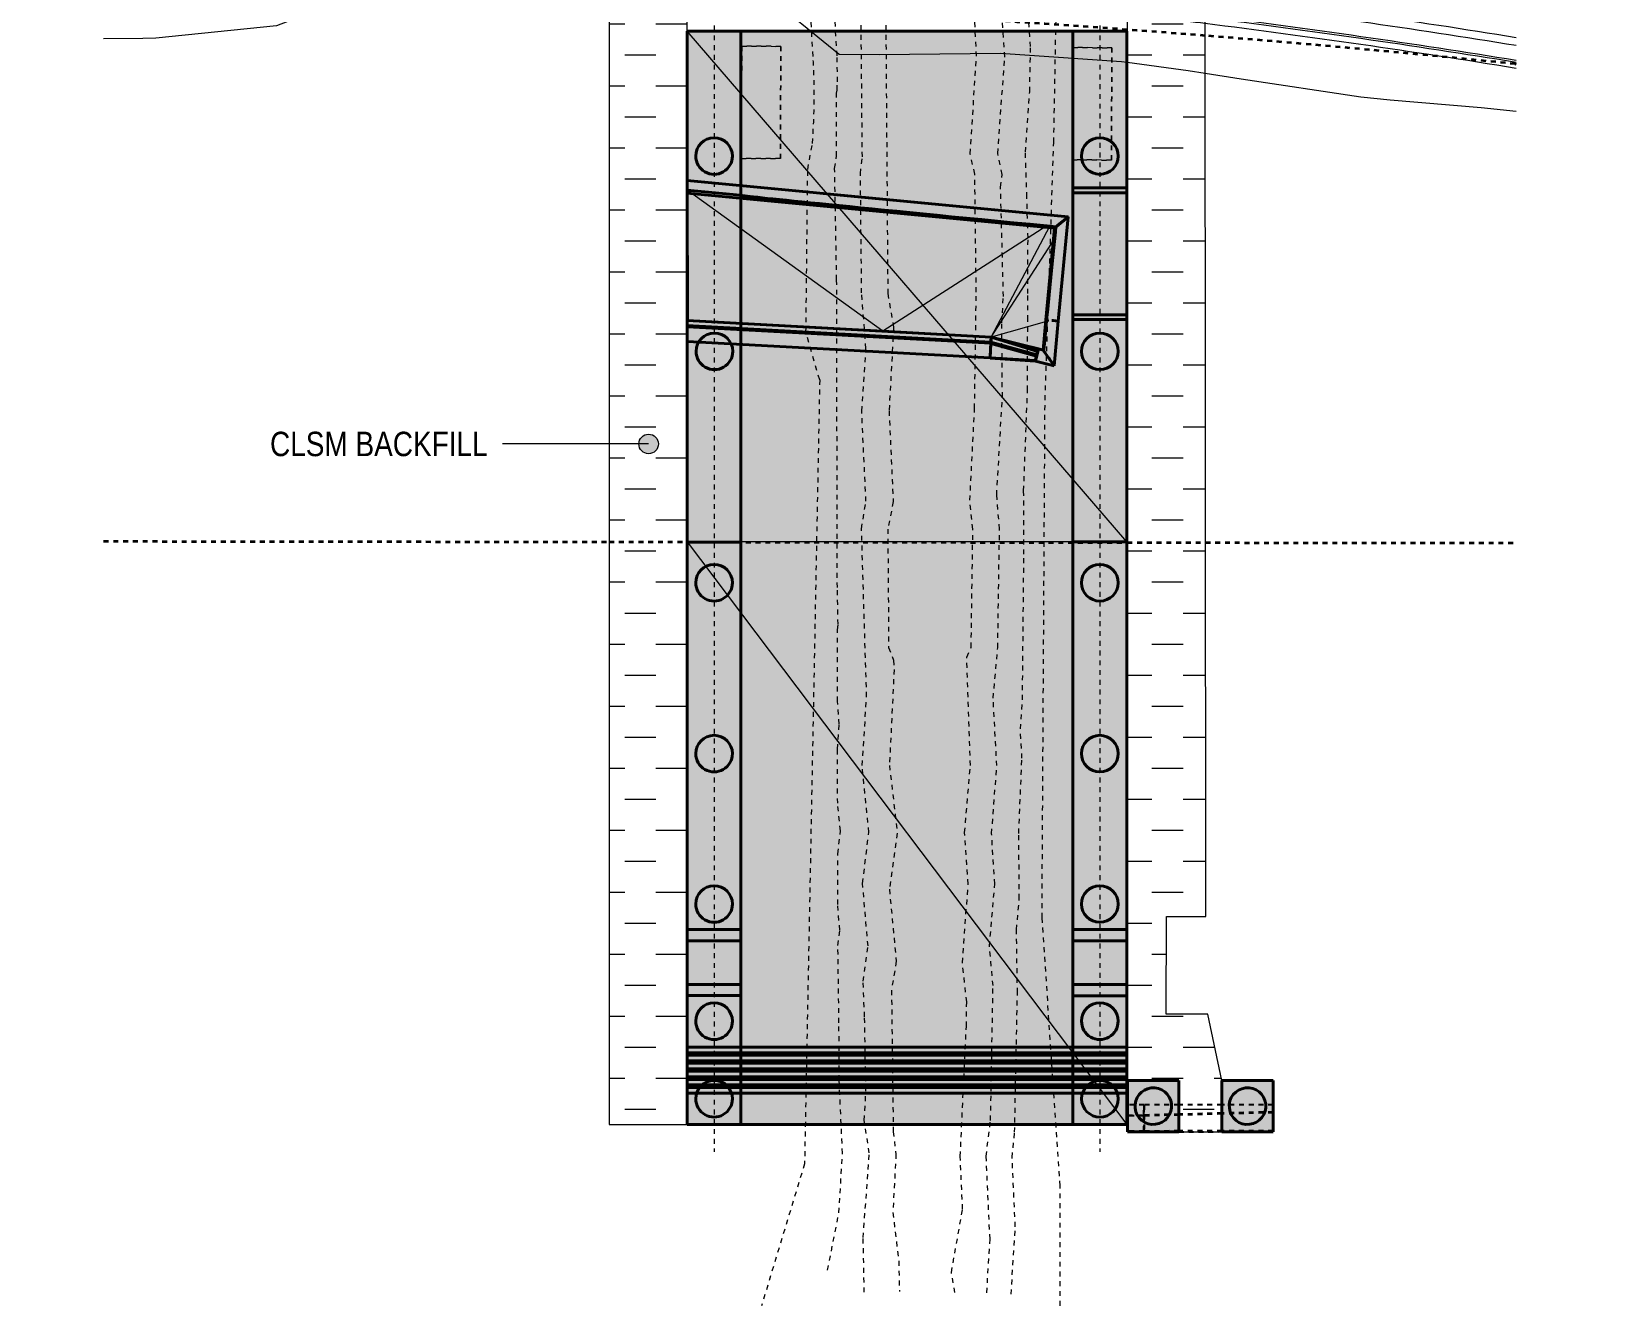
# Model space of a CAD drawing. Header units: metres. Extents: x 567 to 803, y 3 to 1697.
# Drawn here: x 665.11 to 697.15, y 1650.4 to 1676.5 of the extents above; entities that cross this region are included whole.
import ezdxf

# ---------------------------------------------------------------- set-up
doc = ezdxf.new("R2010")
doc.units = ezdxf.units.M
for name, pattern in [('ControlLine', [0.02, 0.0125, -0.0025, 0.0025, -0.0025]), ('Demolished', [0.007144, 0.004763, -0.002381]), ('IMPORT-LNMK-LaneLine3 _3_', [0.012, 0.003, -0.009]), ('JacobsDash', [0.0045, 0.003, -0.0015]), ('JacobsDoubleCenter', [0.0255, 0.015, -0.0015, 0.003, -0.0015, 0.003, -0.0015]), ('JacobsGridLine', [0.0145, 0.01, -0.001, 0.0025, -0.001])]:
    doc.linetypes.add(name, pattern=pattern)
for name, color, linetype, lineweight in [('BRIDGE-ABUTMENT-CONC', 7, 'Continuous', 40), ('D-BDGE', 7, 'Continuous', 13), ('D-BDGE-FLOOR', 7, 'Continuous', 40), ('D-BDGE-FLOOR-PAT', 7, 'Continuous', 40), ('D-BDGE-FNDN', 7, 'Continuous', 40), ('D-BDGE-FNDN-PILE-CAP', 7, 'Continuous', 40), ('D-BDGE-FNDN-PILE-CONC', 7, 'Continuous', 40), ('D-BDGE-GEN-MOD', 7, 'Continuous', 25), ('D-BDGE-LINE', 7, 'Continuous', 9), ('D-ENHA-GEN-LINE-GRIDS', 7, 'Continuous', 9), ('D-ENHA-TEXT', 7, 'Continuous', 9)]:
    doc.layers.add(name, color=color, linetype=linetype, lineweight=lineweight)
doc.styles.add('Arial Narrow_1', font='ARIALN.TTF', dxfattribs={"height": 0.5})

# ---------------------------------------------------------------- blocks, each defined once
blk = doc.blocks.new('T2DPAA-T2D-PWA-RW-M2D-000002_ControlLinesMinor_rvt-3-DRG-2871033 - CONSTRUCTION SEQUENCE STAGE B5')
at = {"layer": 'D-BDGE', "color": 150, "linetype": 'ControlLine', "lineweight": 35, "true_color": 0x0080ff}
for p, q in [((597.318, 1675.829), (597.341, 1675.826)), ((568.408, 1666.053), (578.762, 1666.04)), ((578.762, 1666.04), (580.362, 1666.038)), ((580.362, 1666.038), (589.375, 1666.027)), ((589.375, 1666.027), (590.975, 1666.025)), ((590.975, 1666.025), (597.341, 1666.018))]:
    blk.add_line(p, q, dxfattribs=at)
for start, end in [(87.94356, 90.06282), (87.61589, 87.94356), (85.76961, 87.61589), (85.44126, 85.76961), (84.13687, 85.44126)]:
    blk.add_arc((568.715, 1397.294), 280, start, end, dxfattribs=at)
blk = doc.blocks.new('T2DPAA-T2D-C3S-TS-M2D-103201_dwg-40804935-DRG-2871033 - CONSTRUCTION SEQUENCE STAGE B5')
at = {"color": 9, "lineweight": 18, "true_color": 0xc3c3c3}
for p, q in [((156.308, 325.547), (169.353, 325.417)), ((156.305, 325.257), (169.378, 325.126)), ((156.305, 325.247), (169.379, 325.116)), ((156.305, 325.247), (169.379, 325.116)), ((156.308, 325.537), (169.354, 325.407)), ((169.353, 325.417), (170.96, 325.401)), ((169.354, 325.407), (170.961, 325.391)), ((170.96, 325.401), (177.367, 325.337)), ((170.961, 325.391), (177.368, 325.327)), ((169.378, 325.126), (170.985, 325.11)), ((169.379, 325.116), (170.986, 325.1)), ((169.379, 325.116), (170.986, 325.1)), ((170.985, 325.11), (177.392, 325.046)), ((170.986, 325.1), (177.392, 325.036)), ((170.986, 325.1), (177.392, 325.036)), ((169.404, 324.816), (171.012, 324.8)), ((171.012, 324.8), (177.418, 324.736)), ((169.935, 318.611), (171.542, 318.594))]:
    blk.add_line(p, q, dxfattribs=at)
at = {"color": 9, "linetype": 'IMPORT-LNMK-LaneLine3 _3_', "lineweight": 18, "true_color": 0xc3c3c3}
for p, q in [((169.67, 321.713), (171.277, 321.697)), ((159.041, 321.574), (160.644, 321.614))]:
    blk.add_line(p, q, dxfattribs=at)
at = {"color": 9, "lineweight": 18, "true_color": 0xc3c3c3, "flags": 128}
for points in [[(173.889, 331.454), (175.527, 331.151), (176.882, 331.042)], [(170.141, 331.004), (170.223, 331.088), (170.689, 331.182)], [(149.116, 329.349), (152.519, 329.585), (155.095, 329.763), (156.321, 329.823), (157.037, 329.83)], [(170.128, 329.709), (170.209, 329.708), (172.65, 329.538), (175.273, 329.197), (177.05, 329.073)], [(148.038, 328.773), (148.532, 328.807), (152.553, 329.086), (155.12, 329.263), (156.346, 329.323), (157.537, 329.335), (170.204, 329.208), (172.586, 329.042), (175.208, 328.701), (177.092, 328.569)], [(148.292, 325.785), (155.109, 326.263), (156.316, 326.324), (157.507, 326.335), (170.174, 326.209), (172.556, 326.042), (175.178, 325.701), (177.349, 325.549)], [(152.478, 324.946), (156.302, 324.947), (169.404, 324.816)], [(161.994, 318.549), (166.996, 318.64), (169.935, 318.611)], [(171.542, 318.594), (176.995, 318.54), (177.945, 318.53)], [(170.452, 312.561), (170.334, 312.566), (167.856, 312.528), (165.38, 312.287), (164.564, 312.225), (162.895, 313.364), (161.387, 312.856)], [(159.782, 312.853), (157.94, 312.783), (157.397, 312.783), (155.46, 312.682), (153.842, 312.225), (153.032, 311.833), (150.59, 311.373), (150.327, 311.346), (149.525, 311.27)], [(161.387, 312.856), (161.369, 312.849), (160.419, 312.878), (159.782, 312.853)], [(172.066, 312.472), (171.716, 312.498), (170.452, 312.561)], [(178.48, 312.235), (177.76, 312.247), (175.888, 312.252), (175.279, 312.261), (172.807, 312.417), (172.066, 312.472)]]:
    blk.add_lwpolyline(points, dxfattribs=at)
at = {"color": 9, "linetype": 'IMPORT-LNMK-LaneLine3 _3_', "lineweight": 18, "true_color": 0xc3c3c3, "flags": 128}
for points in [[(160.644, 321.614), (162.025, 321.649), (167.027, 321.74), (169.67, 321.713)], [(171.277, 321.697), (177.026, 321.64), (177.682, 321.633)], [(148.684, 321.165), (148.769, 321.169), (151.961, 321.329), (152.515, 321.353), (156.267, 321.498), (157.024, 321.523), (159.041, 321.574)]]:
    blk.add_lwpolyline(points, dxfattribs=at)
at = {"color": 9, "lineweight": 18, "true_color": 0xc3c3c3}
for centre, radius, start, end in [((154.429, 138.757), 186.8, 89.42383, 91.87438), ((154.429, 138.757), 186.79, 89.42383, 91.87422), ((154.429, 138.757), 186.51, 89.42382, 91.86974), ((154.429, 138.757), 186.5, 89.42382, 91.86958), ((154.429, 138.757), 186.5, 89.42382, 91.86958), ((154.429, 138.757), 186.2, 90.60064, 91.86472), ((168.47, -39.993), 358.6, 91.2086, 91.46474), ((168.47, -39.993), 358.6, 91.03467, 91.2086), ((168.47, -39.993), 358.6, 91.46474, 93.12088), ((164.973, 138.351), 180, 91.79876, 95.09622), ((164.973, 138.351), 180, 91.28859, 91.79876), ((164.973, 138.351), 180, 88.41116, 91.28859), ((164.973, 138.351), 180, 87.89837, 88.41116), ((164.973, 138.351), 180, 85.84951, 87.89837), ((164.973, 138.351), 176.4, 91.73638, 95.10113), ((164.973, 138.351), 176.4, 91.2157, 91.73638), ((164.973, 138.351), 176.4, 88.2784, 91.2157), ((164.973, 138.351), 176.4, 87.75501, 88.2784), ((164.973, 138.351), 176.4, 85.66414, 87.75501), ((164.973, 138.351), 175.9, 91.72749, 95.10182), ((164.973, 138.351), 175.9, 91.72751, 95.10182), ((164.973, 138.351), 175.74, 91.72465, 95.10205), ((164.973, 138.351), 175.9, 91.20534, 91.72749), ((164.973, 138.351), 175.9, 91.20535, 91.72751), ((164.973, 138.351), 175.74, 91.20203, 91.72465), ((164.973, 138.351), 175.9, 88.25954, 91.20534), ((164.973, 138.351), 175.9, 88.25952, 91.20535), ((164.973, 138.351), 175.74, 88.2535, 91.20203), ((164.973, 138.351), 175.9, 87.73461, 88.25954), ((164.973, 138.351), 175.9, 87.73464, 88.25952), ((164.973, 138.351), 175.74, 87.72809, 88.2535), ((164.973, 138.351), 175.9, 85.63778, 87.73461), ((164.973, 138.351), 175.9, 85.63778, 87.73464), ((164.973, 138.351), 175.439, 91.71927, 95.10247), ((164.973, 138.351), 175.439, 91.19575, 91.71927), ((164.973, 138.351), 175.4, 91.19493, 91.71858), ((164.973, 138.351), 175.439, 88.24206, 91.19575), ((164.973, 138.351), 175.4, 88.24053, 91.19493), ((164.973, 138.351), 175.439, 87.71575, 88.24206), ((164.973, 138.351), 175.74, 85.62934, 87.72809), ((164.973, 138.351), 175.4, 91.71858, 95.10253), ((164.973, 138.351), 175.28, 91.71642, 95.1027), ((164.973, 138.351), 175.28, 91.19242, 91.71642), ((164.973, 138.351), 175.28, 88.23598, 91.19242), ((164.973, 138.351), 175.4, 87.71416, 88.24053), ((164.973, 138.351), 175.28, 87.70919, 88.23598), ((164.973, 138.351), 175.439, 85.61338, 87.71575), ((164.973, 138.351), 175.4, 85.61128, 87.71416), ((164.973, 138.351), 175.28, 85.60489, 87.70919)]:
    blk.add_arc(centre, radius, start, end, dxfattribs=at)
blk = doc.blocks.new('T2DPAA-T2D-PWC-TS-M2D-100010_TempWorksDesign_rvt-3-DRG-2871033 - CONSTRUCTION SEQUENCE STAGE B5')
at = {"color": 9, "lineweight": 18, "true_color": 0xc3c3c3, "rotation": 355.1443168073812}
blk.add_blockref('T2DPAA-T2D-C3S-TS-M2D-103201_dwg-40804935-DRG-2871033 - CONSTRUCTION SEQUENCE STAGE B5', (393.072, 1378.848), dxfattribs=at)
blk = doc.blocks.new('01_SFO_FRP_Pile_CastInPlace_CS - CAST-IN-PLACE PILE - 0750-7668704-DRG-2871033 - CONSTRUCTION SEQUENCE STAGE B5')
at = {"layer": 'D-BDGE-FNDN-PILE-CONC'}
for start, end in [(90, 270), (90, 270), (270, 90), (270, 90)]:
    blk.add_arc((0, 0), 0.375, start, end, dxfattribs=at)
blk = doc.blocks.new('Median Kerb - Median Kerb-6104980-DRG-2871033 - CONSTRUCTION SEQUENCE STAGE B5')
at = {"layer": 'D-BDGE-FLOOR', "color": 252, "true_color": 0x888888}
for p, q in [((436.871, 1713.703), (436.87, 1713.703)), ((436.87, 1713.703), (436.879, 1713.604)), ((436.871, 1713.704), (443.101, 1713.89)), ((443.101, 1713.889), (436.871, 1713.703)), ((436.907, 1713.278), (436.871, 1713.703)), ((436.879, 1713.604), (436.882, 1713.578)), ((443.104, 1713.79), (436.88, 1713.604)), ((443.105, 1713.765), (436.882, 1713.578)), ((436.882, 1713.578), (436.907, 1713.279)), ((443.101, 1713.89), (443.101, 1713.889)), ((443.104, 1713.79), (443.101, 1713.89)), ((443.101, 1713.89), (444.084, 1713.734)), ((443.101, 1713.89), (444.077, 1713.678)), ((443.101, 1713.889), (443.114, 1713.465)), ((443.101, 1713.889), (444.082, 1713.732)), ((443.105, 1713.765), (443.104, 1713.79)), ((443.104, 1713.79), (444.066, 1713.61)), ((443.114, 1713.465), (443.105, 1713.765)), ((444.062, 1713.583), (443.105, 1713.764)), ((444.042, 1713.481), (444.082, 1713.732)), ((444.062, 1713.583), (444.045, 1713.489)), ((444.077, 1713.678), (444.066, 1713.61)), ((444.082, 1713.732), (444.084, 1713.734)), ((444.084, 1713.734), (444.083, 1713.717)), ((443.114, 1713.465), (436.907, 1713.278)), ((443.114, 1713.465), (436.907, 1713.279)), ((436.907, 1713.279), (436.907, 1713.278)), ((444.045, 1713.489), (443.114, 1713.465)), ((443.114, 1713.464), (444.044, 1713.482)), ((444.042, 1713.481), (443.114, 1713.464)), ((443.114, 1713.465), (443.114, 1713.465)), ((444.044, 1713.482), (444.042, 1713.481))]:
    blk.add_line(p, q, dxfattribs=at)
at = {"layer": 'D-BDGE-FLOOR', "color": 252, "true_color": 0x888888, "flags": 128}
for points in [[(443.101, 1713.889), (443.101, 1713.889), (443.101, 1713.89), (443.101, 1713.89)], [(443.101, 1713.89), (443.103, 1713.84), (443.104, 1713.79)], [(443.114, 1713.464), (443.112, 1713.535), (443.11, 1713.606), (443.108, 1713.676), (443.106, 1713.747), (443.104, 1713.818), (443.101, 1713.889)], [(444.066, 1713.61), (444.065, 1713.6), (444.063, 1713.591), (444.062, 1713.583)], [(444.083, 1713.717), (444.082, 1713.714), (444.082, 1713.71), (444.081, 1713.703), (444.08, 1713.696), (444.079, 1713.687), (444.077, 1713.678)], [(443.114, 1713.464), (443.114, 1713.464), (443.114, 1713.464)], [(444.045, 1713.489), (444.045, 1713.486), (444.044, 1713.484), (444.044, 1713.483), (444.044, 1713.482)]]:
    blk.add_lwpolyline(points, dxfattribs=at)
at = {"layer": 'D-BDGE-FLOOR', "color": 252, "true_color": 0x888888}
for points in [[(443.105, 1713.764), (443.105, 1713.768), (443.105, 1713.777), (443.104, 1713.785), (443.104, 1713.79)], [(443.114, 1713.465), (443.113, 1713.515), (443.11, 1713.614), (443.107, 1713.714), (443.105, 1713.764)], [(443.114, 1713.465), (443.114, 1713.465), (443.114, 1713.464), (443.114, 1713.464), (443.114, 1713.464)]]:
    blk.add_open_spline(points, degree=3, dxfattribs=at)

msp = doc.modelspace()

# ---------------------------------------------------------------- hatches: boundary and pattern name
at = {"layer": 'D-BDGE-FLOOR-PAT', "lineweight": 5, "true_color": 0xe1e1e1}
for points in [[(678.546, 1666.038), (687.546, 1666.038), (683.897, 1670.28), (678.548, 1670.574), (678.547, 1673.241), (679.632, 1673.144), (679.669, 1673.134), (679.772, 1673.121), (680.184, 1673.077), (681.253, 1672.968), (681.615, 1672.932), (678.546, 1676.499), (678.546, 1666.892)], [(687.546, 1666.038), (687.546, 1676.499), (678.547, 1676.498), (681.615, 1672.932), (683.666, 1672.73), (686.097, 1672.493), (686.014, 1671.665), (685.896, 1670.457), (685.85, 1669.965), (684.766, 1670.233), (683.897, 1670.28), (686.812, 1666.892)], [(682.549, 1670.354), (685.912, 1672.512), (682.336, 1672.861), (680.574, 1673.037), (679.83, 1673.115), (679.66, 1673.136), (679.632, 1673.144), (678.547, 1673.241), (681.06, 1671.428)], [(684.77, 1670.233), (685.973, 1672.506), (685.909, 1672.51), (682.549, 1670.354), (684.677, 1670.238)], [(684.77, 1670.233), (686.073, 1672.252), (686.097, 1672.493), (685.973, 1672.506), (684.821, 1670.33)], [(684.77, 1670.233), (685.904, 1670.552), (685.929, 1670.808), (686.054, 1672.063), (686.073, 1672.252), (684.833, 1670.33)], [(685.85, 1669.965), (685.904, 1670.552), (684.77, 1670.233), (685.581, 1670.032)], [(687.546, 1654.108), (687.546, 1666.038), (678.547, 1666.037), (687.238, 1654.517)]]:
    msp.add_hatch(color=254, dxfattribs=at).paths.add_polyline_path(points)
at = {"layer": 'D-BDGE-FLOOR-PAT', "true_color": 0xe1e1e1}
for points in [[(682.549, 1670.354), (678.547, 1673.241), (678.548, 1670.574), (681.06, 1670.436)], [(687.546, 1654.108), (678.546, 1666.038), (678.547, 1654.108), (686.486, 1654.108)]]:
    msp.add_hatch(color=254, dxfattribs=at).paths.add_polyline_path(points)
at = {"layer": 'D-BDGE-FNDN-PILE-CAP', "lineweight": 5, "true_color": 0xc0c0c0}
for points in [[(688.616, 1653.958), (688.616, 1655.008), (687.566, 1655.008), (687.566, 1653.958), (688.357, 1653.958)], [(690.103, 1653.958), (690.546, 1653.958), (690.546, 1655.008), (689.496, 1655.008), (689.496, 1653.958), (689.72, 1653.958)]]:
    msp.add_hatch(color=9, dxfattribs=at).paths.add_polyline_path(points)
at = {"layer": 'D-BDGE-LINE'}
h = msp.add_hatch(dxfattribs=at)
h.set_pattern_fill('FP_1', color=256, style=0, pattern_type=2)
h.set_pattern_definition([(0, (261.97896, -30.867), (0.635, 0.635), [0.635, -0.635])])
h.paths.add_polyline_path([(688.616, 1653.958), (689.496, 1653.958), (689.496, 1655.008), (689.206, 1656.368), (688.357, 1656.369), (688.359, 1658.369), (689.164, 1658.368), (689.147, 1688.993), (687.547, 1688.997), (687.566, 1655.008), (688.616, 1655.008)])
h.paths.add_polyline_path([(678.546, 1654.11), (678.547, 1688.813), (676.947, 1688.965), (676.947, 1654.11), (677.443, 1654.11)])
at = {"layer": 'D-ENHA-TEXT'}
h = msp.add_hatch(color=256, dxfattribs=at)
edge = h.paths.add_edge_path()
edge.add_arc((677.754, 1668.046), 0.2, 0, 360)

# ---------------------------------------------------------------- linework, layer by layer
at = {"layer": 'BRIDGE-ABUTMENT-CONC'}
for p, q in [((678.546, 1676.5), (678.546, 1666.038)), ((678.546, 1666.038), (678.546, 1676.5)), ((679.646, 1666.037), (679.646, 1676.5)), ((679.646, 1676.5), (679.646, 1666.037)), ((686.446, 1673.292), (686.446, 1676.498)), ((686.946, 1676.498), (686.446, 1676.498)), ((686.446, 1676.498), (686.446, 1676.498)), ((686.446, 1676.498), (686.946, 1676.498)), ((686.446, 1666.043), (686.446, 1676.498)), ((687.546, 1676.498), (686.946, 1676.498)), ((686.946, 1676.498), (687.546, 1676.498)), ((687.546, 1676.497), (687.546, 1676.498)), ((687.546, 1676.498), (687.546, 1676.498)), ((687.546, 1676.498), (687.546, 1676.497)), ((687.546, 1673.292), (687.546, 1676.497)), ((687.546, 1676.497), (687.546, 1666.043)), ((687.546, 1673.292), (686.446, 1673.292)), ((686.446, 1673.292), (686.446, 1673.193)), ((687.546, 1673.193), (687.546, 1673.292)), ((686.446, 1673.193), (686.446, 1670.694)), ((686.446, 1673.193), (687.546, 1673.193)), ((687.546, 1670.694), (687.546, 1673.193)), ((686.446, 1670.694), (686.446, 1670.593)), ((686.446, 1670.694), (687.546, 1670.694)), ((687.546, 1670.593), (687.546, 1670.694)), ((686.446, 1666.043), (686.446, 1670.593)), ((686.446, 1670.593), (687.546, 1670.593)), ((687.546, 1666.043), (687.546, 1670.593)), ((678.546, 1666.038), (678.546, 1666.037)), ((678.546, 1666.037), (678.546, 1666.038)), ((678.546, 1666.037), (678.546, 1666.037)), ((678.546, 1666.037), (678.546, 1658.1)), ((678.546, 1654.11), (678.546, 1666.037)), ((678.546, 1666.037), (678.546, 1666.037)), ((679.646, 1666.037), (678.547, 1666.037)), ((678.547, 1666.037), (679.646, 1666.037)), ((678.547, 1666.037), (679.146, 1666.037)), ((679.146, 1666.037), (678.547, 1666.037)), ((679.146, 1666.037), (679.646, 1666.037)), ((679.646, 1666.037), (679.146, 1666.037)), ((679.646, 1666.037), (679.646, 1666.037)), ((679.646, 1658.1), (679.646, 1666.037)), ((679.646, 1666.037), (679.646, 1654.109)), ((679.646, 1666.037), (679.646, 1666.037)), ((686.446, 1658.104), (686.446, 1666.043)), ((686.946, 1666.043), (686.446, 1666.043)), ((686.446, 1666.043), (686.446, 1666.043)), ((686.446, 1666.043), (686.946, 1666.043)), ((686.446, 1654.108), (686.446, 1666.043)), ((686.446, 1666.043), (687.546, 1666.043)), ((686.446, 1666.043), (686.446, 1666.043)), ((687.546, 1666.043), (686.446, 1666.043)), ((687.546, 1666.043), (686.946, 1666.043)), ((686.946, 1666.043), (687.546, 1666.043)), ((687.546, 1666.042), (687.546, 1666.043)), ((687.546, 1666.043), (687.546, 1666.043)), ((687.546, 1666.043), (687.546, 1666.042)), ((687.546, 1666.043), (687.546, 1666.043)), ((687.546, 1658.104), (687.546, 1666.042)), ((687.546, 1666.042), (687.546, 1654.108)), ((678.546, 1658.1), (678.546, 1657.872)), ((678.546, 1657.872), (678.546, 1656.973)), ((679.646, 1658.1), (678.547, 1658.1)), ((679.646, 1657.872), (678.547, 1657.872)), ((679.646, 1657.872), (679.646, 1658.1)), ((679.646, 1656.973), (679.646, 1657.872)), ((687.546, 1658.104), (686.446, 1658.104)), ((686.446, 1658.104), (686.446, 1658.104)), ((686.446, 1658.104), (686.446, 1657.871)), ((686.446, 1658.104), (687.546, 1658.104)), ((686.446, 1657.871), (686.446, 1656.971)), ((686.446, 1657.871), (687.546, 1657.871)), ((687.546, 1657.871), (687.546, 1658.104)), ((687.546, 1658.104), (687.546, 1658.104)), ((687.546, 1656.971), (687.546, 1657.871)), ((678.546, 1656.973), (678.546, 1656.75)), ((679.646, 1656.973), (678.547, 1656.973)), ((679.646, 1656.75), (679.646, 1656.973)), ((686.446, 1656.971), (686.446, 1656.743)), ((686.446, 1656.971), (687.546, 1656.971)), ((687.546, 1656.743), (687.546, 1656.971)), ((678.546, 1656.75), (678.546, 1654.11)), ((678.547, 1656.75), (679.646, 1656.75)), ((679.646, 1654.109), (679.646, 1656.75)), ((686.446, 1654.109), (686.446, 1656.743)), ((686.446, 1656.743), (687.546, 1656.743)), ((686.446, 1656.743), (686.446, 1656.743)), ((687.546, 1656.743), (686.446, 1656.743)), ((687.546, 1654.109), (687.546, 1656.743)), ((687.546, 1656.743), (687.546, 1656.743)), ((678.546, 1654.11), (678.546, 1654.109)), ((678.546, 1654.109), (678.546, 1654.11)), ((678.546, 1654.109), (678.546, 1654.109)), ((678.546, 1654.109), (679.146, 1654.109)), ((679.146, 1654.109), (678.546, 1654.109)), ((679.146, 1654.109), (679.646, 1654.109)), ((679.646, 1654.109), (679.146, 1654.109)), ((679.646, 1654.109), (679.646, 1654.109)), ((686.446, 1654.109), (687.546, 1654.109)), ((686.446, 1654.108), (686.446, 1654.109)), ((687.546, 1654.108), (686.446, 1654.108)), ((687.546, 1654.109), (687.546, 1654.108))]:
    msp.add_line(p, q, dxfattribs=at)
at = {"layer": 'D-BDGE', "lineweight": 15}
for p, q in [((676.947, 1688.965), (676.947, 1654.11)), ((687.547, 1688.997), (687.566, 1655.008)), ((689.164, 1658.368), (689.147, 1688.993)), ((678.546, 1654.11), (678.547, 1688.813)), ((688.357, 1656.369), (688.359, 1658.369)), ((688.359, 1658.369), (689.164, 1658.368)), ((689.206, 1656.368), (688.357, 1656.369)), ((689.496, 1655.008), (689.206, 1656.368)), ((687.566, 1655.008), (688.616, 1655.008)), ((688.616, 1655.008), (688.616, 1653.958)), ((689.496, 1653.958), (689.496, 1655.008)), ((676.947, 1654.11), (678.546, 1654.11)), ((688.616, 1653.958), (689.496, 1653.958))]:
    msp.add_line(p, q, dxfattribs=at)
at = {"layer": 'D-BDGE', "color": 8, "linetype": 'JacobsDash', "lineweight": 15, "true_color": 0x808080}
for p, q in [((682.583, 1680.826), (682.653, 1671.126)), ((686.053, 1674.223), (686.136, 1678.762)), ((681.122, 1675.985), (681.015, 1677.958)), ((682.132, 1673.927), (682.098, 1677.707)), ((684.47, 1675.986), (684.397, 1677.444)), ((685.048, 1675.971), (684.968, 1677.149)), ((681.617, 1675.999), (681.555, 1676.987)), ((685.577, 1676.185), (685.533, 1676.864)), ((685.56, 1675.261), (685.577, 1676.185)), ((681.622, 1675.465), (681.617, 1675.999)), ((684.341, 1673.99), (684.47, 1675.986)), ((684.906, 1673.997), (685.048, 1675.971)), ((681.614, 1675.295), (681.622, 1675.465)), ((681.606, 1675.23), (681.614, 1675.295)), ((681.606, 1673.945), (681.606, 1675.23)), ((685.471, 1674.024), (685.56, 1675.261)), ((681.014, 1673.669), (681.108, 1674.201)), ((685.874, 1668.946), (686.053, 1674.223)), ((681.565, 1673.691), (681.606, 1673.945)), ((682.092, 1673.585), (682.132, 1673.927)), ((684.435, 1673.575), (684.341, 1673.99)), ((684.995, 1673.566), (684.906, 1673.997)), ((685.501, 1673.104), (685.471, 1674.024)), ((680.978, 1670.339), (681.014, 1673.669)), ((681.606, 1671.411), (681.565, 1673.691)), ((682.118, 1671.14), (682.092, 1673.585)), ((684.464, 1671.155), (684.435, 1673.575)), ((684.963, 1673.308), (684.995, 1673.566)), ((685.021, 1671.068), (684.963, 1673.308)), ((685.525, 1672.265), (685.501, 1673.104)), ((685.523, 1671.125), (685.525, 1672.265)), ((681.62, 1665.106), (681.606, 1671.411)), ((682.206, 1670.003), (682.118, 1671.14)), ((682.653, 1671.126), (682.773, 1670.436)), ((684.431, 1668.776), (684.464, 1671.155)), ((684.989, 1670.529), (685.021, 1671.068)), ((685.519, 1670.585), (685.523, 1671.125)), ((681.258, 1669.358), (680.978, 1670.339)), ((682.773, 1670.436), (682.679, 1668.724)), ((685, 1669.009), (684.989, 1670.529)), ((685.515, 1669.145), (685.519, 1670.585)), ((682.12, 1668.721), (682.206, 1670.003)), ((681.258, 1669.358), (680.948, 1653.302)), ((685.436, 1667.086), (685.515, 1669.145)), ((682.205, 1666.873), (682.12, 1668.721)), ((682.679, 1668.724), (682.765, 1666.866)), ((684.334, 1666.893), (684.431, 1668.776)), ((684.884, 1667.003), (685, 1669.009)), ((685.812, 1658.341), (685.874, 1668.946)), ((682.115, 1666.31), (682.205, 1666.873)), ((682.765, 1666.866), (682.654, 1666.302)), ((684.395, 1666.301), (684.334, 1666.893)), ((684.942, 1666.305), (684.884, 1667.003)), ((685.441, 1665.786), (685.436, 1667.086)), ((682.22, 1662.867), (682.115, 1666.31)), ((682.654, 1666.302), (682.671, 1663.877)), ((684.361, 1663.881), (684.395, 1666.301)), ((684.905, 1663.875), (684.942, 1666.305)), ((685.411, 1662.806), (685.441, 1665.786)), ((681.635, 1664.352), (681.62, 1665.106)), ((681.625, 1662.776), (681.626, 1664.241)), ((681.626, 1664.241), (681.635, 1664.352)), ((682.671, 1663.877), (682.77, 1663.615)), ((682.77, 1663.615), (682.783, 1663.426)), ((684.271, 1663.681), (684.361, 1663.881)), ((684.344, 1661.462), (684.271, 1663.681)), ((684.811, 1662.84), (684.905, 1663.875)), ((682.783, 1663.426), (682.687, 1661.463)), ((681.659, 1662.308), (681.625, 1662.776)), ((682.128, 1661.46), (682.22, 1662.867)), ((684.887, 1661.457), (684.811, 1662.84)), ((685.368, 1662.208), (685.411, 1662.806)), ((681.622, 1661.794), (681.659, 1662.308)), ((685.401, 1661.609), (685.368, 1662.208)), ((681.627, 1660.686), (681.622, 1661.794)), ((682.265, 1660.092), (682.128, 1661.46)), ((682.687, 1661.463), (682.848, 1660.072)), ((684.227, 1660.087), (684.344, 1661.462)), ((684.779, 1660.066), (684.887, 1661.457)), ((685.335, 1660.07), (685.401, 1661.609)), ((681.683, 1660.124), (681.627, 1660.686)), ((681.632, 1659.651), (681.683, 1660.124)), ((682.138, 1659.044), (682.265, 1660.092)), ((682.848, 1660.072), (682.685, 1658.924)), ((684.299, 1659.029), (684.227, 1660.087)), ((684.845, 1659.033), (684.779, 1660.066)), ((685.347, 1658.73), (685.335, 1660.07)), ((681.627, 1658.616), (681.632, 1659.651)), ((682.248, 1657.764), (682.138, 1659.044)), ((682.685, 1658.924), (682.827, 1657.451)), ((684.182, 1657.418), (684.299, 1659.029)), ((684.735, 1657.758), (684.845, 1659.033)), ((681.67, 1658.088), (681.627, 1658.616)), ((685.29, 1658.098), (685.347, 1658.73)), ((686.186, 1652.851), (685.812, 1658.341)), ((681.631, 1657.776), (681.67, 1658.088)), ((685.308, 1656.808), (685.29, 1658.098)), ((681.653, 1656.191), (681.631, 1657.776)), ((682.147, 1657.041), (682.248, 1657.764)), ((684.809, 1656.951), (684.735, 1657.758)), ((682.827, 1657.451), (682.729, 1656.859)), ((684.269, 1656.618), (684.182, 1657.418)), ((682.179, 1656.312), (682.147, 1657.041)), ((684.758, 1654.192), (684.809, 1656.951)), ((682.729, 1656.859), (682.765, 1653.959)), ((684.263, 1656.118), (684.269, 1656.618)), ((685.251, 1653.948), (685.308, 1656.808)), ((682.205, 1654.792), (682.179, 1656.312)), ((681.658, 1655.016), (681.653, 1656.191)), ((684.137, 1653.451), (684.263, 1656.118)), ((681.726, 1653.517), (681.658, 1655.016)), ((682.172, 1654.188), (682.205, 1654.792)), ((682.275, 1653.526), (682.172, 1654.188)), ((684.667, 1653.457), (684.758, 1654.192)), ((682.765, 1653.959), (682.82, 1653.502)), ((685.199, 1653.431), (685.251, 1653.948)), ((681.652, 1652.3), (681.726, 1653.517)), ((682.15, 1651.79), (682.275, 1653.526)), ((682.82, 1653.502), (682.758, 1652.304)), ((684.186, 1652.372), (684.137, 1653.451)), ((684.747, 1651.759), (684.667, 1653.457)), ((685.264, 1652.013), (685.199, 1653.431)), ((680.948, 1653.302), (680.068, 1650.395)), ((686.182, 1650.395), (686.186, 1652.851)), ((681.42, 1651.122), (681.652, 1652.3)), ((682.758, 1652.304), (682.877, 1651.311)), ((683.955, 1651.078), (684.186, 1652.372)), ((682.171, 1650.671), (682.15, 1651.79)), ((684.68, 1650.661), (684.747, 1651.759)), ((685.179, 1650.63), (685.264, 1652.013)), ((682.877, 1651.311), (682.892, 1650.684)), ((684.028, 1650.664), (683.955, 1651.078))]:
    msp.add_line(p, q, dxfattribs=at)
msp.add_arc((668.502, 1675.19), 12.645, 355.5103, 3.6053, dxfattribs=at)
at = {"layer": 'D-BDGE-FLOOR', "color": 252, "true_color": 0x888888}
for p, q in [((678.546, 1654.11), (678.546, 1676.499)), ((678.547, 1676.499), (687.546, 1676.499)), ((687.546, 1676.499), (687.546, 1654.108)), ((678.546, 1673.183), (678.546, 1673.439)), ((678.546, 1673.433), (678.546, 1673.339)), ((678.546, 1673.311), (678.546, 1673.242)), ((678.546, 1673.202), (678.546, 1673.183)), ((680.913, 1673.214), (678.547, 1673.439)), ((686.347, 1672.698), (678.547, 1673.439)), ((678.548, 1670.574), (678.547, 1673.241)), ((678.547, 1673.241), (679.632, 1673.144)), ((681.677, 1673.142), (680.913, 1673.214)), ((686.068, 1672.468), (678.547, 1673.183)), ((678.547, 1673.183), (686.068, 1672.468)), ((678.547, 1673.183), (686.069, 1672.468)), ((679.66, 1673.136), (679.632, 1673.144)), ((683.402, 1672.978), (681.677, 1673.142)), ((686.346, 1672.698), (683.402, 1672.978)), ((686.347, 1672.698), (686.069, 1672.468)), ((686.13, 1672.521), (686.205, 1672.583)), ((686.144, 1670.561), (686.347, 1672.698)), ((686.236, 1672.608), (686.339, 1672.692)), ((686.346, 1672.698), (686.347, 1672.698)), ((685.889, 1670.585), (686.068, 1672.468)), ((686.068, 1672.468), (685.889, 1670.585)), ((686.069, 1672.468), (685.89, 1670.584)), ((686.088, 1672.486), (686.068, 1672.468)), ((686.068, 1672.468), (686.088, 1672.486)), ((686.069, 1672.468), (686.068, 1672.468)), ((678.548, 1670.574), (682.549, 1670.354)), ((682.549, 1670.354), (684.77, 1670.233)), ((685.834, 1669.969), (685.889, 1670.585)), ((685.889, 1670.585), (685.834, 1669.969)), ((685.89, 1670.584), (685.835, 1669.967)), ((685.85, 1669.965), (685.896, 1670.457)), ((685.907, 1670.584), (685.889, 1670.585)), ((685.889, 1670.585), (685.907, 1670.584)), ((685.89, 1670.584), (685.889, 1670.585)), ((686.042, 1670.572), (686.136, 1670.563)), ((686.062, 1669.648), (686.144, 1670.561)), ((686.143, 1670.562), (686.144, 1670.561)), ((684.77, 1670.233), (685.85, 1669.965)), ((685.738, 1669.991), (685.677, 1669.744)), ((685.677, 1669.744), (685.677, 1669.746)), ((685.677, 1669.744), (686.062, 1669.648)), ((685.678, 1669.752), (685.701, 1669.845)), ((685.707, 1669.872), (685.724, 1669.939)), ((685.733, 1669.976), (685.738, 1669.993)), ((685.738, 1669.993), (685.738, 1669.991)), ((685.834, 1669.969), (685.738, 1669.993)), ((685.835, 1669.967), (685.738, 1669.991)), ((685.85, 1669.947), (685.834, 1669.969)), ((685.834, 1669.969), (685.835, 1669.967)), ((685.835, 1669.967), (686.062, 1669.648)), ((685.946, 1669.812), (685.884, 1669.899)), ((686.055, 1669.659), (685.971, 1669.778)), ((686.062, 1669.648), (686.061, 1669.651)), ((687.546, 1655.691), (678.547, 1655.691)), ((678.547, 1655.576), (687.546, 1655.576)), ((687.546, 1655.526), (678.547, 1655.526)), ((678.547, 1655.411), (687.546, 1655.411)), ((687.546, 1655.361), (678.547, 1655.361)), ((678.547, 1655.246), (687.546, 1655.246)), ((687.546, 1655.196), (678.547, 1655.196)), ((678.547, 1655.081), (687.546, 1655.081)), ((687.546, 1655.031), (678.547, 1655.031)), ((678.547, 1654.916), (687.546, 1654.916)), ((687.546, 1654.866), (678.547, 1654.866)), ((678.547, 1654.751), (687.546, 1654.751)), ((687.546, 1654.108), (678.546, 1654.108))]:
    msp.add_line(p, q, dxfattribs=at)
at = {"layer": 'D-BDGE-FLOOR', "color": 252, "lineweight": 15, "true_color": 0x888888}
for p, q in [((687.546, 1666.038), (678.547, 1676.498)), ((682.549, 1670.354), (678.547, 1673.241)), ((685.912, 1672.512), (682.549, 1670.354)), ((684.77, 1670.233), (685.973, 1672.506)), ((684.77, 1670.233), (686.073, 1672.252)), ((685.904, 1670.552), (684.77, 1670.233)), ((678.547, 1666.038), (687.546, 1654.108)), ((687.546, 1666.038), (678.547, 1666.038))]:
    msp.add_line(p, q, dxfattribs=at)
at = {"layer": 'D-BDGE-FLOOR', "color": 252, "true_color": 0x888888, "flags": 128}
for points in [[(678.546, 1673.439), (678.546, 1673.439), (678.546, 1673.438), (678.546, 1673.436), (678.546, 1673.433)], [(678.546, 1673.339), (678.546, 1673.331), (678.546, 1673.321), (678.546, 1673.311)], [(678.546, 1673.242), (678.546, 1673.233), (678.546, 1673.224), (678.546, 1673.216), (678.546, 1673.21), (678.546, 1673.205), (678.546, 1673.202)], [(678.547, 1673.241), (678.547, 1673.232), (678.547, 1673.223), (678.547, 1673.216), (678.547, 1673.209), (678.547, 1673.205), (678.547, 1673.202)], [(678.667, 1673.23), (678.607, 1673.236), (678.547, 1673.241)], [(680.892, 1673.005), (680.728, 1673.021), (680.574, 1673.037), (680.432, 1673.051), (680.302, 1673.065), (680.184, 1673.077), (680.078, 1673.088), (679.983, 1673.098), (679.901, 1673.107), (679.83, 1673.115), (679.772, 1673.121), (679.725, 1673.127), (679.691, 1673.131), (679.669, 1673.134), (679.66, 1673.136)], [(681.657, 1672.928), (681.449, 1672.949), (681.253, 1672.968), (681.067, 1672.987), (680.892, 1673.005)], [(683.38, 1672.758), (683.105, 1672.785), (682.839, 1672.811), (682.582, 1672.837), (682.336, 1672.861), (682.099, 1672.884), (681.873, 1672.907), (681.657, 1672.928)], [(685.912, 1672.512), (685.566, 1672.545), (685.228, 1672.578), (684.899, 1672.61), (684.577, 1672.641), (684.265, 1672.672), (683.961, 1672.701), (683.666, 1672.73), (683.38, 1672.758)], [(685.907, 1670.584), (685.929, 1670.808), (685.951, 1671.028), (685.972, 1671.245), (685.993, 1671.458), (686.014, 1671.665), (686.034, 1671.867), (686.054, 1672.063), (686.073, 1672.252)], [(685.973, 1672.506), (685.942, 1672.509), (685.912, 1672.512)], [(685.896, 1670.457), (685.9, 1670.505), (685.904, 1670.552)], [(685.904, 1670.552), (685.906, 1670.568), (685.907, 1670.584)], [(678.546, 1655.691), (678.546, 1655.689), (678.546, 1655.683), (678.546, 1655.675), (678.546, 1655.664), (678.546, 1655.651), (678.546, 1655.638), (678.546, 1655.624), (678.546, 1655.611), (678.546, 1655.599), (678.546, 1655.589), (678.546, 1655.581), (678.546, 1655.577), (678.546, 1655.576)], [(678.546, 1655.576), (678.546, 1655.578), (678.546, 1655.584), (678.546, 1655.592), (678.546, 1655.603), (678.546, 1655.616), (678.546, 1655.629), (678.546, 1655.643), (678.546, 1655.656), (678.546, 1655.668), (678.546, 1655.678), (678.546, 1655.686), (678.546, 1655.69), (678.546, 1655.691)], [(687.546, 1655.576), (687.546, 1655.577), (687.546, 1655.581), (687.546, 1655.589), (687.546, 1655.599), (687.546, 1655.611), (687.546, 1655.624), (687.546, 1655.638), (687.546, 1655.651), (687.546, 1655.664), (687.546, 1655.675), (687.546, 1655.683), (687.546, 1655.689), (687.546, 1655.691)], [(687.546, 1655.691), (687.546, 1655.69), (687.546, 1655.686), (687.546, 1655.678), (687.546, 1655.668), (687.546, 1655.656), (687.546, 1655.643), (687.546, 1655.629), (687.546, 1655.616), (687.546, 1655.603), (687.546, 1655.592), (687.546, 1655.584), (687.546, 1655.578), (687.546, 1655.576)], [(678.546, 1655.526), (678.546, 1655.524), (678.546, 1655.518), (678.546, 1655.51), (678.546, 1655.499), (678.546, 1655.486), (678.546, 1655.473), (678.546, 1655.459), (678.546, 1655.446), (678.546, 1655.434), (678.546, 1655.424), (678.546, 1655.416), (678.546, 1655.412), (678.546, 1655.411)], [(678.546, 1655.411), (678.546, 1655.413), (678.546, 1655.419), (678.546, 1655.427), (678.546, 1655.438), (678.546, 1655.451), (678.546, 1655.464), (678.546, 1655.478), (678.546, 1655.491), (678.546, 1655.503), (678.546, 1655.513), (678.546, 1655.521), (678.546, 1655.525), (678.546, 1655.526)], [(678.546, 1655.361), (678.546, 1655.359), (678.546, 1655.353), (678.546, 1655.345), (678.546, 1655.334), (678.546, 1655.321), (678.546, 1655.308), (678.546, 1655.294), (678.546, 1655.281), (678.546, 1655.269), (678.546, 1655.259), (678.546, 1655.251), (678.546, 1655.247), (678.546, 1655.246)], [(678.546, 1655.246), (678.546, 1655.248), (678.546, 1655.254), (678.546, 1655.262), (678.546, 1655.273), (678.546, 1655.286), (678.546, 1655.299), (678.546, 1655.313), (678.546, 1655.326), (678.546, 1655.338), (678.546, 1655.348), (678.546, 1655.356), (678.546, 1655.36), (678.546, 1655.361)], [(687.546, 1655.411), (687.546, 1655.412), (687.546, 1655.416), (687.546, 1655.424), (687.546, 1655.434), (687.546, 1655.446), (687.546, 1655.459), (687.546, 1655.473), (687.546, 1655.486), (687.546, 1655.499), (687.546, 1655.51), (687.546, 1655.518), (687.546, 1655.524), (687.546, 1655.526)], [(687.546, 1655.526), (687.546, 1655.525), (687.546, 1655.521), (687.546, 1655.513), (687.546, 1655.503), (687.546, 1655.491), (687.546, 1655.478), (687.546, 1655.464), (687.546, 1655.451), (687.546, 1655.438), (687.546, 1655.427), (687.546, 1655.419), (687.546, 1655.413), (687.546, 1655.411)], [(687.546, 1655.246), (687.546, 1655.247), (687.546, 1655.251), (687.546, 1655.259), (687.546, 1655.269), (687.546, 1655.281), (687.546, 1655.294), (687.546, 1655.308), (687.546, 1655.321), (687.546, 1655.334), (687.546, 1655.345), (687.546, 1655.353), (687.546, 1655.359), (687.546, 1655.361)], [(687.546, 1655.361), (687.546, 1655.36), (687.546, 1655.356), (687.546, 1655.348), (687.546, 1655.338), (687.546, 1655.326), (687.546, 1655.313), (687.546, 1655.299), (687.546, 1655.286), (687.546, 1655.273), (687.546, 1655.262), (687.546, 1655.254), (687.546, 1655.248), (687.546, 1655.246)], [(678.546, 1655.196), (678.546, 1655.194), (678.546, 1655.188), (678.546, 1655.18), (678.546, 1655.169), (678.546, 1655.156), (678.546, 1655.143), (678.546, 1655.129), (678.546, 1655.116), (678.546, 1655.104), (678.546, 1655.094), (678.546, 1655.086), (678.546, 1655.082), (678.546, 1655.081)], [(678.546, 1655.081), (678.546, 1655.083), (678.546, 1655.089), (678.546, 1655.097), (678.546, 1655.108), (678.546, 1655.121), (678.546, 1655.134), (678.546, 1655.148), (678.546, 1655.161), (678.546, 1655.173), (678.546, 1655.183), (678.546, 1655.191), (678.546, 1655.195), (678.546, 1655.196)], [(678.546, 1655.031), (678.546, 1655.029), (678.546, 1655.023), (678.546, 1655.015), (678.546, 1655.004), (678.546, 1654.991), (678.546, 1654.978), (678.546, 1654.964), (678.546, 1654.951), (678.546, 1654.939), (678.546, 1654.929), (678.546, 1654.921), (678.546, 1654.917), (678.546, 1654.916)], [(678.546, 1654.916), (678.546, 1654.918), (678.546, 1654.924), (678.546, 1654.932), (678.546, 1654.943), (678.546, 1654.956), (678.546, 1654.969), (678.546, 1654.983), (678.546, 1654.996), (678.546, 1655.008), (678.546, 1655.018), (678.546, 1655.026), (678.546, 1655.03), (678.546, 1655.031)], [(687.546, 1655.081), (687.546, 1655.082), (687.546, 1655.086), (687.546, 1655.094), (687.546, 1655.104), (687.546, 1655.116), (687.546, 1655.129), (687.546, 1655.143), (687.546, 1655.156), (687.546, 1655.169), (687.546, 1655.18), (687.546, 1655.188), (687.546, 1655.194), (687.546, 1655.196)], [(687.546, 1655.196), (687.546, 1655.195), (687.546, 1655.191), (687.546, 1655.183), (687.546, 1655.173), (687.546, 1655.161), (687.546, 1655.148), (687.546, 1655.134), (687.546, 1655.121), (687.546, 1655.108), (687.546, 1655.097), (687.546, 1655.089), (687.546, 1655.083), (687.546, 1655.081)], [(687.546, 1654.916), (687.546, 1654.917), (687.546, 1654.921), (687.546, 1654.929), (687.546, 1654.939), (687.546, 1654.951), (687.546, 1654.964), (687.546, 1654.978), (687.546, 1654.991), (687.546, 1655.004), (687.546, 1655.015), (687.546, 1655.023), (687.546, 1655.029), (687.546, 1655.031)], [(687.546, 1655.031), (687.546, 1655.03), (687.546, 1655.026), (687.546, 1655.018), (687.546, 1655.008), (687.546, 1654.996), (687.546, 1654.983), (687.546, 1654.969), (687.546, 1654.956), (687.546, 1654.943), (687.546, 1654.932), (687.546, 1654.924), (687.546, 1654.918), (687.546, 1654.916)], [(678.546, 1654.866), (678.546, 1654.864), (678.546, 1654.858), (678.546, 1654.85), (678.546, 1654.839), (678.546, 1654.826), (678.546, 1654.813), (678.546, 1654.799), (678.546, 1654.786), (678.546, 1654.774), (678.546, 1654.764), (678.546, 1654.756), (678.546, 1654.752), (678.546, 1654.751)], [(678.546, 1654.751), (678.546, 1654.753), (678.546, 1654.759), (678.546, 1654.767), (678.546, 1654.778), (678.546, 1654.791), (678.546, 1654.804), (678.546, 1654.818), (678.546, 1654.831), (678.546, 1654.843), (678.546, 1654.853), (678.546, 1654.861), (678.546, 1654.865), (678.546, 1654.866)], [(687.546, 1654.751), (687.546, 1654.752), (687.546, 1654.756), (687.546, 1654.764), (687.546, 1654.774), (687.546, 1654.786), (687.546, 1654.799), (687.546, 1654.813), (687.546, 1654.826), (687.546, 1654.839), (687.546, 1654.85), (687.546, 1654.858), (687.546, 1654.864), (687.546, 1654.866)], [(687.546, 1654.866), (687.546, 1654.865), (687.546, 1654.861), (687.546, 1654.853), (687.546, 1654.843), (687.546, 1654.831), (687.546, 1654.818), (687.546, 1654.804), (687.546, 1654.791), (687.546, 1654.778), (687.546, 1654.767), (687.546, 1654.759), (687.546, 1654.753), (687.546, 1654.751)]]:
    msp.add_lwpolyline(points, dxfattribs=at)
at = {"layer": 'D-BDGE-FLOOR', "color": 252, "true_color": 0x888888}
for centre, major_axis, ratio, start_param, end_param in [((685.946, 1670.581), (-0.0398, 0.0037), 0.009593, 6.082839, 6.119992), ((685.682, 1669.765), (0.0048, 0.0194), 0.005293, 2.307659, 3.123027), ((685.707, 1669.871), (0.0096, 0.0388), 0.005293, 1.55223, 2.307659), ((685.724, 1669.938), (0.0096, 0.0388), 0.005293, 0.158143, 1.55223)]:
    msp.add_ellipse(centre, major_axis=major_axis, ratio=ratio, start_param=start_param, end_param=end_param, dxfattribs=at)
for points in [[(686.205, 1672.583), (686.209, 1672.586), (686.216, 1672.592), (686.227, 1672.601), (686.233, 1672.606), (686.236, 1672.608)], [(686.339, 1672.692), (686.34, 1672.693), (686.342, 1672.695), (686.344, 1672.697), (686.345, 1672.698), (686.346, 1672.698), (686.346, 1672.698)], [(686.097, 1672.493), (686.076, 1672.495), (686.035, 1672.5), (685.994, 1672.504), (685.973, 1672.506)], [(686.073, 1672.252), (686.075, 1672.272), (686.079, 1672.312), (686.085, 1672.373), (686.091, 1672.433), (686.095, 1672.473), (686.097, 1672.493)], [(686.097, 1672.493), (686.095, 1672.492), (686.092, 1672.49), (686.089, 1672.487), (686.088, 1672.486), (686.088, 1672.486)], [(686.015, 1670.575), (686.018, 1670.574), (686.025, 1670.574), (686.034, 1670.573), (686.04, 1670.572), (686.042, 1670.572)], [(686.136, 1670.563), (686.138, 1670.562), (686.142, 1670.562), (686.143, 1670.562), (686.143, 1670.562)], [(685.971, 1669.778), (685.968, 1669.781), (685.963, 1669.788), (685.955, 1669.8), (685.949, 1669.808), (685.946, 1669.812)], [(686.061, 1669.651), (686.061, 1669.651), (686.061, 1669.651), (686.059, 1669.653), (686.058, 1669.655), (686.056, 1669.658), (686.055, 1669.659)]]:
    msp.add_open_spline(points, degree=3, dxfattribs=at)
for points, knots in [([(686.088, 1672.486), (686.088, 1672.486), (686.09, 1672.488), (686.094, 1672.491), (686.099, 1672.495), (686.102, 1672.498), (686.106, 1672.501), (686.111, 1672.505), (686.115, 1672.509), (686.122, 1672.514), (686.127, 1672.518), (686.13, 1672.521)], [-1, -1, -1, -1, -0.833333, -0.666667, -0.583333, -0.5, -0.416667, -0.333333, -0.25, -0.166667, 0, 0, 0, 0]), ([(685.907, 1670.584), (685.908, 1670.584), (685.913, 1670.584), (685.925, 1670.583), (685.937, 1670.582), (685.943, 1670.581), (685.946, 1670.581)], [-1, -1, -1, -1, -0.666667, -0.333333, -0.166667, 0, 0, 0, 0]), ([(685.884, 1669.899), (685.882, 1669.903), (685.877, 1669.909), (685.872, 1669.916), (685.868, 1669.921), (685.865, 1669.926), (685.862, 1669.931), (685.859, 1669.935), (685.856, 1669.939), (685.854, 1669.942), (685.851, 1669.945), (685.85, 1669.947), (685.85, 1669.947)], [0, 0, 0, 0, 0.166667, 0.25, 0.333333, 0.416667, 0.5, 0.583333, 0.666667, 0.75, 0.833333, 1, 1, 1, 1])]:
    msp.add_open_spline(points, degree=3, knots=knots, dxfattribs=at)
at = {"layer": 'D-BDGE-FNDN', "color": 9, "linetype": 'Demolished', "lineweight": 13, "true_color": 0xc0c0c0}
for p, q in [((679.653, 1673.893), (679.663, 1676.193)), ((679.663, 1676.193), (679.653, 1673.893)), ((679.663, 1676.193), (680.463, 1676.19)), ((680.463, 1676.19), (679.663, 1676.193)), ((680.463, 1676.19), (680.453, 1673.89)), ((680.453, 1673.89), (680.463, 1676.19)), ((686.433, 1673.865), (686.443, 1676.165)), ((686.443, 1676.165), (686.433, 1673.865)), ((686.443, 1676.165), (687.243, 1676.161)), ((687.243, 1676.161), (686.443, 1676.165)), ((687.243, 1676.161), (687.233, 1673.861)), ((687.233, 1673.861), (687.243, 1676.161)), ((680.453, 1673.89), (679.653, 1673.893)), ((679.653, 1673.893), (680.453, 1673.89)), ((687.233, 1673.861), (686.433, 1673.865)), ((686.433, 1673.865), (687.233, 1673.861))]:
    msp.add_line(p, q, dxfattribs=at)
at = {"layer": 'D-BDGE-FNDN-PILE-CAP'}
for p, q in [((687.566, 1655.008), (687.566, 1653.958)), ((688.616, 1655.008), (687.566, 1655.008)), ((687.566, 1655.008), (688.616, 1655.008)), ((687.566, 1653.958), (687.566, 1655.008)), ((687.566, 1655.008), (688.616, 1655.008)), ((687.566, 1653.958), (687.566, 1655.008)), ((687.566, 1653.958), (687.566, 1655.008)), ((687.566, 1655.008), (688.616, 1655.008)), ((688.616, 1653.958), (688.616, 1655.008)), ((688.616, 1655.008), (688.616, 1653.958)), ((688.616, 1655.008), (688.616, 1653.958)), ((688.616, 1655.008), (688.616, 1653.958)), ((689.496, 1655.008), (689.496, 1653.958)), ((690.546, 1655.008), (689.496, 1655.008)), ((689.496, 1655.008), (690.546, 1655.008)), ((689.496, 1653.958), (689.496, 1655.008)), ((689.496, 1655.008), (690.546, 1655.008)), ((689.496, 1653.958), (689.496, 1655.008)), ((689.496, 1653.958), (689.496, 1655.008)), ((689.496, 1655.008), (690.546, 1655.008)), ((690.546, 1653.958), (690.546, 1655.008)), ((690.546, 1655.008), (690.546, 1653.958)), ((690.546, 1655.008), (690.546, 1653.958)), ((690.546, 1655.008), (690.546, 1653.958)), ((687.566, 1653.958), (688.616, 1653.958)), ((688.616, 1653.958), (687.566, 1653.958)), ((688.616, 1653.958), (687.566, 1653.958)), ((688.616, 1653.958), (687.566, 1653.958)), ((689.496, 1653.958), (690.546, 1653.958)), ((690.546, 1653.958), (689.496, 1653.958)), ((690.546, 1653.958), (689.496, 1653.958)), ((690.546, 1653.958), (689.496, 1653.958))]:
    msp.add_line(p, q, dxfattribs=at)
at = {"layer": 'D-BDGE-FNDN-PILE-CONC'}
for centre, start, end in [((686.996, 1673.943), 0, 180), ((686.996, 1673.943), 0, 180), ((686.996, 1673.943), 180, 0), ((686.996, 1673.943), 180, 0), ((688.091, 1654.483), 85.1443, 265.1443), ((688.091, 1654.483), 85.1443, 265.1443), ((688.091, 1654.483), 265.1443, 85.1443), ((688.091, 1654.483), 265.1443, 85.1443), ((690.021, 1654.483), 85.1443, 265.1443), ((690.021, 1654.483), 85.1443, 265.1443), ((690.021, 1654.483), 265.1443, 85.1443), ((690.021, 1654.483), 265.1443, 85.1443)]:
    msp.add_arc(centre, 0.375, start, end, dxfattribs=at)
at = {"layer": 'D-BDGE-GEN-MOD', "linetype": 'JacobsDoubleCenter'}
for p, q in [((687.564, 1654.299), (687.566, 1654.508)), ((687.564, 1654.283), (687.564, 1654.299)), ((687.564, 1654.299), (687.899, 1654.299)), ((687.901, 1654.508), (687.566, 1654.508)), ((687.566, 1654.508), (687.568, 1654.508)), ((687.568, 1654.508), (687.568, 1653.958)), ((687.903, 1654.508), (687.568, 1654.508)), ((687.9, 1654.508), (687.898, 1654.299)), ((688.616, 1654.317), (687.898, 1654.299)), ((688.616, 1654.301), (687.898, 1654.284)), ((687.898, 1654.299), (687.898, 1654.284)), ((687.899, 1654.299), (687.901, 1654.508)), ((687.899, 1654.299), (687.899, 1654.284)), ((688.616, 1654.509), (687.9, 1654.508)), ((687.902, 1654.508), (687.9, 1654.508)), ((687.901, 1654.508), (687.903, 1654.508)), ((688.616, 1654.509), (687.902, 1654.508)), ((687.902, 1654.508), (687.902, 1653.958)), ((687.903, 1653.958), (687.903, 1654.508)), ((689.496, 1654.51), (688.616, 1654.509)), ((689.496, 1654.51), (688.616, 1654.509)), ((689.496, 1654.339), (688.616, 1654.317)), ((689.496, 1654.323), (688.616, 1654.301)), ((690.547, 1654.51), (689.496, 1654.51)), ((690.548, 1654.51), (689.496, 1654.51)), ((690.545, 1654.365), (689.496, 1654.339)), ((690.545, 1654.349), (689.496, 1654.323)), ((690.545, 1654.365), (690.547, 1654.51)), ((690.545, 1654.349), (690.545, 1654.365)), ((690.546, 1653.975), (690.545, 1654.349)), ((690.547, 1654.51), (690.548, 1654.51)), ((690.549, 1653.96), (690.548, 1654.51)), ((687.899, 1654.284), (687.564, 1654.283)), ((687.564, 1653.973), (687.564, 1654.283)), ((687.898, 1654.284), (687.898, 1653.973)), ((687.899, 1653.973), (687.899, 1654.284)), ((687.564, 1653.958), (687.564, 1653.973)), ((687.899, 1653.973), (687.564, 1653.973)), ((687.899, 1653.958), (687.564, 1653.958)), ((687.568, 1653.958), (687.564, 1653.958)), ((687.568, 1653.958), (687.903, 1653.958)), ((688.616, 1653.974), (687.898, 1653.973)), ((687.898, 1653.973), (687.898, 1653.958)), ((688.617, 1653.959), (687.898, 1653.958)), ((687.898, 1653.958), (687.902, 1653.958)), ((687.899, 1653.958), (687.899, 1653.973)), ((687.903, 1653.958), (687.899, 1653.958)), ((687.902, 1653.958), (688.617, 1653.959)), ((689.496, 1653.975), (688.616, 1653.974)), ((689.496, 1653.96), (688.617, 1653.959)), ((688.617, 1653.959), (689.496, 1653.96)), ((690.546, 1653.975), (689.496, 1653.975)), ((690.546, 1653.96), (689.496, 1653.96)), ((689.496, 1653.96), (690.549, 1653.96)), ((690.546, 1653.96), (690.546, 1653.975)), ((690.549, 1653.96), (690.546, 1653.96))]:
    msp.add_line(p, q, dxfattribs=at)
at = {"layer": 'D-ENHA-GEN-LINE-GRIDS', "linetype": 'JacobsGridLine', "lineweight": 18}
for p, q in [((679.096, 1690.814), (679.096, 1653.545)), ((686.996, 1690.814), (686.996, 1653.545))]:
    msp.add_line(p, q, dxfattribs=at)
at = {"layer": 'D-ENHA-TEXT'}
for p, q in [((674.773, 1668.046), (674.759, 1668.046)), ((677.754, 1668.046), (674.773, 1668.046))]:
    msp.add_line(p, q, dxfattribs=at)
msp.add_circle((677.754, 1668.046), 0.2, dxfattribs=at)

# ---------------------------------------------------------------- block references
at = {"lineweight": 5}
for name in ['T2DPAA-T2D-PWC-TS-M2D-100010_TempWorksDesign_rvt-3-DRG-2871033 - CONSTRUCTION SEQUENCE STAGE B5', 'T2DPAA-T2D-PWA-RW-M2D-000002_ControlLinesMinor_rvt-3-DRG-2871033 - CONSTRUCTION SEQUENCE STAGE B5']:
    msp.add_blockref(name, (98.185, 0), dxfattribs=at)
at = {"layer": 'D-BDGE-FLOOR', "color": 252, "true_color": 0x888888, "rotation": 355.1443168073812}
msp.add_blockref('Median Kerb - Median Kerb-6104980-DRG-2871033 - CONSTRUCTION SEQUENCE STAGE B5', (98.185, 0), dxfattribs=at)
at = {"layer": 'D-BDGE-FNDN'}
for p, rotation in [((679.096, 1673.943), 269.9999999999975), ((679.103, 1669.943), 269.999999999998), ((686.996, 1669.943), 89.99999999999821), ((679.096, 1665.203), 269.9999999999975), ((686.996, 1665.203), 90.01206985291385), ((679.096, 1661.703), 269.999999999998), ((686.996, 1661.703), 90.00000000000094), ((679.096, 1658.623), 269.999999999998), ((686.996, 1658.623), 90.00000000000037), ((679.096, 1656.223), 269.9999999999975), ((686.996, 1656.223), 269.9999999999961), ((679.096, 1654.633), 269.999999999998), ((686.998, 1654.633), 89.99999999999761)]:
    msp.add_blockref('01_SFO_FRP_Pile_CastInPlace_CS - CAST-IN-PLACE PILE - 0750-7668704-DRG-2871033 - CONSTRUCTION SEQUENCE STAGE B5', p, dxfattribs=dict(at, rotation=rotation))

# ---------------------------------------------------------------- next in the draw order: texts
at = {"layer": 'D-ENHA-TEXT', "insert": (670.001, 1668.296), "char_height": 0.5, "attachment_point": 1, "style": 'Arial Narrow_1', "bg_fill": 3, "box_fill_scale": 1, "bg_fill_color": 256, "bg_fill_true_color": 13158600, "bg_fill_transparency": 0}
msp.add_mtext('CLSM BACKFILL', dxfattribs=at)

doc.saveas('drawing.dxf')
